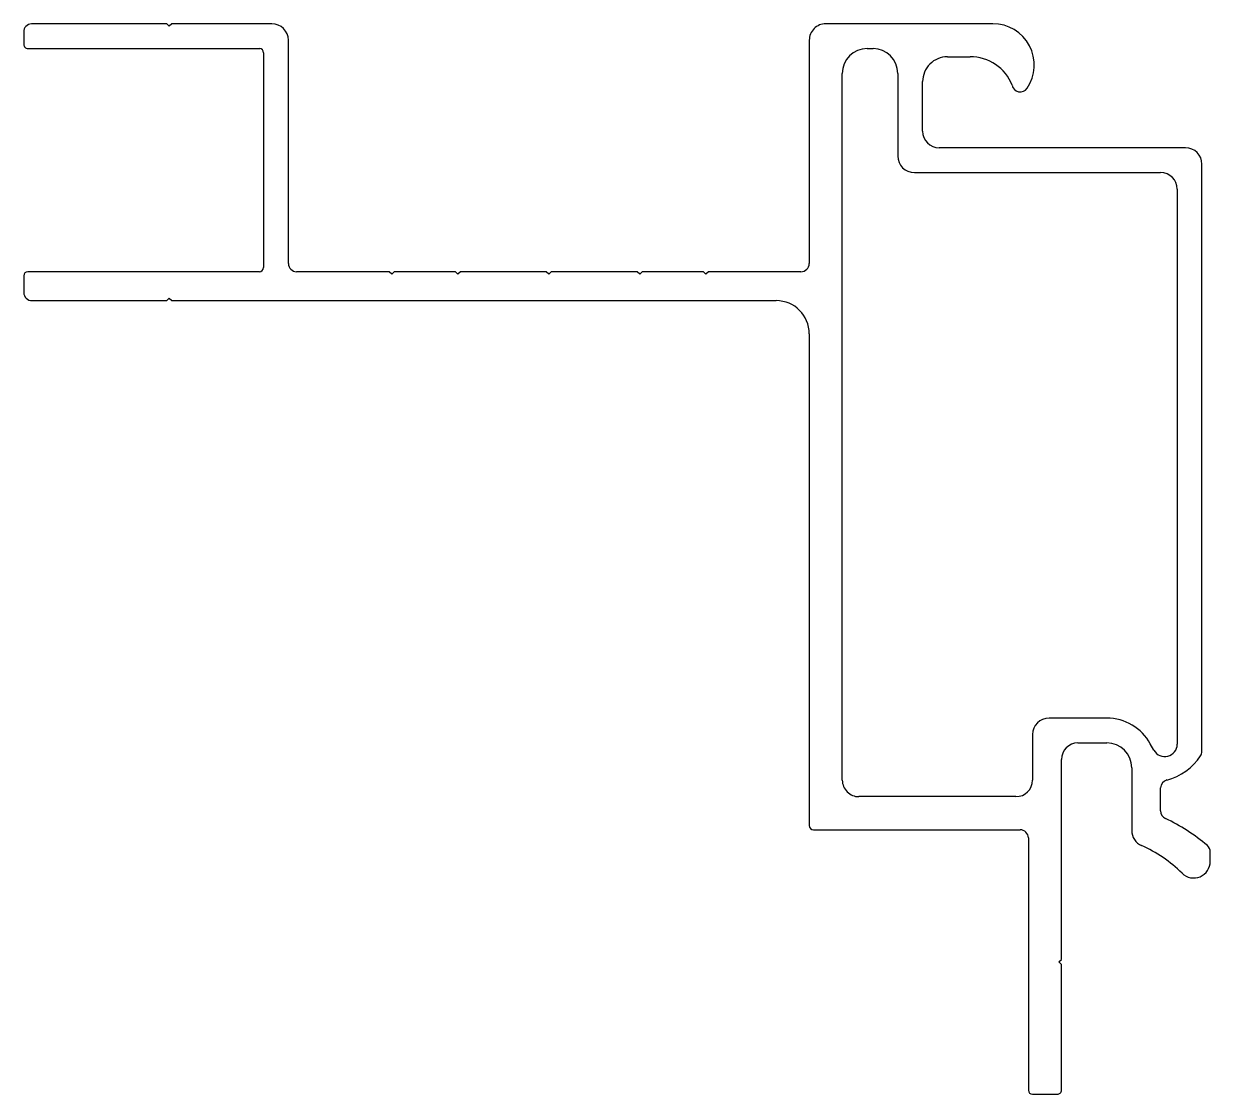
# Model space of a CAD drawing. Extents: x 2704 to 2848, y 1088 to 1218.
import ezdxf

# ---------------------------------------------------------------- set-up
doc = ezdxf.new("R2010")
doc.units = 0
doc.layers.get('0').update_dxf_attribs({"linetype": 'CONTINUOUS'})

msp = doc.modelspace()

# ---------------------------------------------------------------- linework, layer by layer
for p, q in [((2704.44, 1216.96), (2704.44, 1215.46)), ((2721.75, 1217.96), (2705.37, 1217.96)), ((2722.05, 1217.66), (2721.75, 1217.96)), ((2722.35, 1217.96), (2722.05, 1217.66)), ((2734.45, 1217.96), (2722.35, 1217.96)), ((2821.66, 1217.96), (2801.45, 1217.96)), ((2736.45, 1188.96), (2736.45, 1215.96)), ((2799.45, 1215.96), (2799.45, 1188.96)), ((2704.94, 1214.96), (2732.99, 1214.96)), ((2733.44, 1214.46), (2733.44, 1188.46)), ((2806.45, 1214.96), (2807.16, 1214.96)), ((2816.16, 1213.96), (2818.9, 1213.96)), ((2803.45, 1126.46), (2803.45, 1211.96)), ((2810.16, 1211.96), (2810.16, 1201.96)), ((2813.16, 1204.96), (2813.16, 1210.96)), ((2844.95, 1202.96), (2815.16, 1202.96)), ((2812.16, 1199.96), (2841.95, 1199.96)), ((2846.95, 1129.94), (2846.95, 1200.96)), ((2843.95, 1197.96), (2843.95, 1130.8)), ((2704.44, 1187.46), (2704.44, 1185.46)), ((2732.94, 1187.96), (2704.94, 1187.96)), ((2748.65, 1187.96), (2737.45, 1187.96)), ((2748.95, 1187.66), (2748.65, 1187.96)), ((2749.25, 1187.96), (2748.95, 1187.66)), ((2756.65, 1187.96), (2749.25, 1187.96)), ((2756.95, 1187.66), (2756.65, 1187.96)), ((2757.25, 1187.96), (2756.95, 1187.66)), ((2767.65, 1187.96), (2757.25, 1187.96)), ((2767.95, 1187.66), (2767.65, 1187.96)), ((2768.25, 1187.96), (2767.95, 1187.66)), ((2778.65, 1187.96), (2768.25, 1187.96)), ((2778.95, 1187.66), (2778.65, 1187.96)), ((2779.25, 1187.96), (2778.95, 1187.66)), ((2786.65, 1187.96), (2779.25, 1187.96)), ((2786.95, 1187.66), (2786.65, 1187.96)), ((2787.25, 1187.96), (2786.95, 1187.66)), ((2798.45, 1187.96), (2787.25, 1187.96)), ((2705.45, 1184.46), (2721.75, 1184.46)), ((2721.75, 1184.46), (2722.05, 1184.76)), ((2722.05, 1184.76), (2722.35, 1184.46)), ((2722.35, 1184.46), (2795.45, 1184.46)), ((2799.45, 1180.46), (2799.45, 1120.96)), ((2835.45, 1133.96), (2828.45, 1133.96)), ((2826.45, 1131.96), (2826.45, 1126.46)), ((2831.95, 1130.96), (2835.45, 1130.96)), ((2841.14, 1130.07), (2840.7, 1130.86)), ((2829.95, 1104.76), (2829.95, 1128.96)), ((2838.45, 1127.96), (2838.45, 1120.37)), ((2841.95, 1122.73), (2841.95, 1125.51)), ((2824.45, 1124.46), (2805.45, 1124.46)), ((2799.95, 1120.46), (2824.95, 1120.46)), ((2825.95, 1119.46), (2825.95, 1088.96)), ((2847.95, 1116.62), (2847.95, 1117.78)), ((2829.65, 1104.46), (2829.95, 1104.76)), ((2829.95, 1104.16), (2829.65, 1104.46)), ((2829.95, 1088.96), (2829.95, 1104.16)), ((2826.45, 1088.46), (2829.45, 1088.46))]:
    msp.add_line(p, q)
for centre, radius, start, end in [((2705.44, 1216.96), 1, 94.1157, 179.8577), ((2734.45, 1215.96), 2, 0.0011, 90), ((2801.45, 1215.96), 2, 90.0012, 180.0012), ((2821.66, 1212.96), 5, 325.8074, 90.0012), ((2704.94, 1215.46), 0.5, 179.705, 270), ((2732.94, 1214.46), 0.5, 0.0002, 84.0937), ((2806.45, 1211.96), 3, 90, 180), ((2807.16, 1211.96), 3, 0, 89.9995), ((2816.16, 1210.96), 3, 90.0012, 180.0012), ((2818.97, 1208.58), 5.38, 21.0829, 90.7367), ((2824.97, 1210.71), 1, 191.3416, 325.8074), ((2815.16, 1204.96), 2, 180.0012, 270.0012), ((2844.95, 1200.96), 2, 0.0012, 90.0012), ((2812.16, 1201.96), 2, 180, 270), ((2841.95, 1197.96), 2, 0, 90), ((2732.94, 1188.46), 0.5, 270.0002, 0.0002), ((2737.45, 1188.96), 1, 180.0011, 270.0011), ((2798.45, 1188.96), 1, 270.0012, 0.0012), ((2704.94, 1187.46), 0.5, 90.0002, 180.0002), ((2705.44, 1185.46), 1, 180.0004, 270.3748), ((2795.45, 1180.46), 4, 0.0001, 90.0001), ((2828.45, 1131.96), 2, 90.0002, 180), ((2835.45, 1127.96), 6, 28.9553, 90.0007), ((2831.95, 1128.96), 2, 90.0014, 180.0014), ((2835.45, 1127.96), 3, 0.0014, 90.0014), ((2842.45, 1130.8), 1.5, 208.9553, 0), ((2845.95, 1129.94), 1, 326.4456, 0.0012), ((2840.95, 1133.25), 7, 284.4788, 326.4456), ((2805.45, 1126.46), 2, 180, 270.0037), ((2824.45, 1126.46), 2, 270.0036, 0.0015), ((2842.95, 1125.51), 1, 104.4826, 180.0028), ((2842.95, 1122.73), 1, 180.0014, 244.8173), ((2799.95, 1120.96), 0.5, 180.0267, 270.0001), ((2832.95, 1101.46), 22.5, 49.3724, 64.8173), ((2824.95, 1119.46), 1, 0.0001, 90.0001), ((2840.45, 1120.37), 2, 180.0014, 246.0852), ((2832.95, 1103.46), 16.5, 45.3575, 66.0852), ((2846.95, 1117.78), 1, 0.0014, 49.3724), ((2845.95, 1116.62), 2, 225.3575, 0.0014), ((2826.45, 1088.96), 0.5, 180.0001, 270.0001), ((2829.45, 1088.96), 0.5, 270.0001, 0.0003)]:
    msp.add_arc(centre, radius, start, end)

doc.saveas('drawing.dxf')
